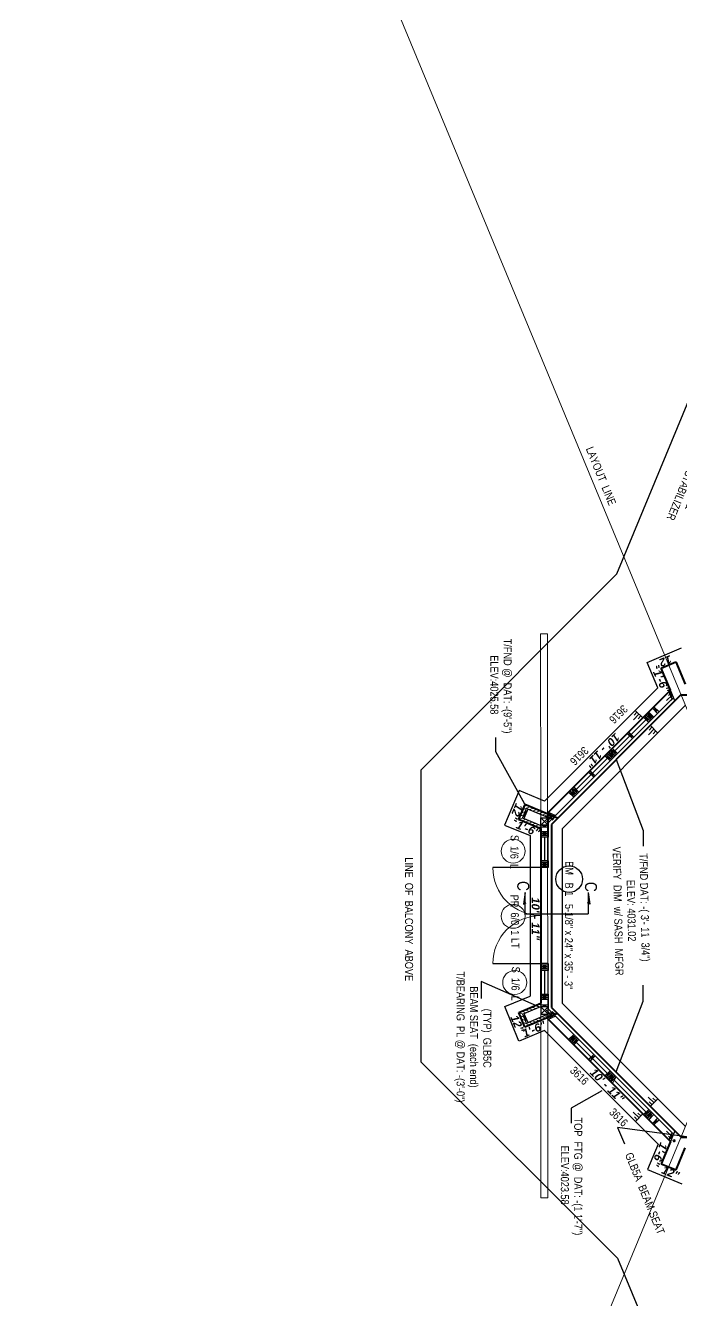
# Model space of a CAD drawing. Extents: x 1662 to 3024, y -14186 to -10515.
# Drawn here: x 1662 to 2154, y -12739 to -11782 of the extents above; entities that cross this region are included whole.
import ezdxf

# ---------------------------------------------------------------- set-up
doc = ezdxf.new("R2010")
doc.units = 0
doc.header["$LTSCALE"] = 50
doc.header["$MEASUREMENT"] = 0
doc.linetypes.add('HIDDEN', pattern=[0.375, 0.25, -0.125])
for name, color, linetype, lineweight in [('BALCONY', 12, 'HIDDEN', 30), ('BEAMS TEXT', 3, 'CONTINUOUS', 20), ('FLOOR BEAMS', 3, 'HIDDEN', 20), ('FOOTING', 7, 'HIDDEN', 30), ('FOOTING TEXT', 7, 'CONTINUOUS', 9), ('FOUNDATION', 7, 'CONTINUOUS', 40), ('FOUNDATION TEXT', 7, 'CONTINUOUS', 9), ('LAYOUT', 6, 'CONTINUOUS', 9), ('LLMASONRY', 12, 'CONTINUOUS', 30), ('LLWALLS', 5, 'CONTINUOUS', 30), ('WALL FRAMING', 7, 'CONTINUOUS', 30)]:
    doc.layers.add(name, color=color, linetype=linetype, lineweight=lineweight)
doc.layers.add('BSMT  FRAMING', color=7, linetype='CONTINUOUS')
doc.styles.add('ARCHENT', font='technical.ttf', dxfattribs={"height": 2})
doc.styles.add('ARCHENTLTD', font='technical.ttf', dxfattribs={"height": 6})
doc.dimstyles.new('ARCHENTLTD', dxfattribs={"dimtxt": 2, "dimasz": 3, "dimexe": 6, "dimexo": 3, "dimgap": 2, "dimtad": 0, "dimdec": 3, "dimzin": 1, "dimdsep": 46, "dimlunit": 4, "dimtxsty": 'ARCHENT', "dimcen": 2, "dimadec": 0, "dimazin": 0, "dimtfac": 1, "dimtdec": 3, "dimtofl": 0, "dimtmove": 0, "dimatfit": 3, "dimfxl": 1, "dimfrac": 2, "dimtolj": 1, "dimtzin": 0, "dimarcsym": 0})

msp = doc.modelspace()

# ---------------------------------------------------------------- hatches: boundary and pattern name
at = {"layer": 'LLMASONRY', "lineweight": 9, "ltscale": 75}
h = msp.add_hatch(dxfattribs=at)
h.set_pattern_fill('ANSI31', color=256, scale=15, angle=-22.5, style=0)
h.set_pattern_definition([(22.5, (-1434.3388, 918.334), (-0.71753144, 1.73227412), [])])
h.paths.add_polyline_path([(2051.4225, -12375.4197), (2053.1392, -12373.7013), (2036.505, -12366.696), (2031.8936, -12377.7755), (2048.5644, -12384.7141), (2048.5632, -12382.2765), (2034.8354, -12376.5629), (2037.714, -12369.6466)])
h = msp.add_hatch(dxfattribs=at)
h.set_pattern_fill('ANSI31', color=256, scale=15, angle=-22.5, style=0)
h.set_pattern_definition([(337.511455, (-1431.666, -25819.4638), (-0.7171851, -1.73241754), [])])
h.paths.add_polyline_path([(2051.4375, -12525.0136), (2053.1545, -12526.7316), (2036.5217, -12533.7402), (2031.908, -12522.6616), (2048.5775, -12515.7197), (2048.5768, -12518.1573), (2034.8501, -12523.8737), (2037.7301, -12530.7894)])
at = {"layer": 'WALL FRAMING', "lineweight": 9, "ltscale": 150}
msp.add_hatch(color=256, dxfattribs=at).paths.add_polyline_path([(2148.6619, -12619.0746, 1), (2148.6619, -12618.4496, 1)])

# ---------------------------------------------------------------- linework, layer by layer
at = {"layer": 'BALCONY', "color": 3, "linetype": 'HIDDEN', "lineweight": 25, "ltscale": 150}
for p, q in [((2105.5976, -12193.7809), (2211.5396, -11937.8237)), ((1958.5406, -12340.9817), (2105.5976, -12193.7809)), ((1958.5406, -12340.9817), (1958.6474, -12559.5426)), ((1958.6474, -12559.5426), (2106.0621, -12706.8133)), ((2106.0621, -12706.8133), (2155.7953, -12826.6376))]:
    msp.add_line(p, q, dxfattribs=at)
at = {"layer": 'BEAMS TEXT', "linetype": 'Continuous', "lineweight": 30, "ltscale": 75}
msp.add_circle((2069.8733, -12422.656), 10, dxfattribs=at)
at = {"layer": 'BSMT  FRAMING', "color": 4, "lineweight": 30, "ltscale": 50}
for p, q in [((2130.5593, -12303.933), (2148.0836, -12286.3995)), ((2054.0677, -12391.22), (2048.583, -12391.2221)), ((2054.074, -12408.945), (2048.5875, -12408.9471)), ((2054.0766, -12413.97), (2048.5896, -12413.9721)), ((2054.1116, -12485.945), (2048.6171, -12485.9471)), ((2054.114, -12486.22), (2054.1164, -12491.22)), ((2054.1164, -12491.22), (2048.6164, -12491.2221)), ((2054.1252, -12509.22), (2048.6284, -12509.2221)), ((2054.1228, -12509.1531), (2054.1281, -12519.936)), ((2054.1252, -12509.22), (2054.1285, -12515.8453)), ((2054.0739, -12519.8263), (2076.1448, -12541.9)), ((2101.599, -12567.3575), (2105.1343, -12570.8932)), ((2130.5885, -12596.3507), (2148.1163, -12613.8807))]:
    msp.add_line(p, q, dxfattribs=at)
at = {"layer": 'BSMT  FRAMING', "lineweight": 9, "ltscale": 75}
for p, q in [((2147.1977, -12284.6325), (2142.8624, -12288.7804)), ((2146.4791, -12282.719), (2144.3115, -12284.793)), ((2148.1946, -12286.6624), (2146.0269, -12288.7364)), ((2147.2308, -12615.6479), (2142.8947, -12611.5009)), ((2146.5126, -12617.5615), (2144.3446, -12615.4879))]:
    msp.add_line(p, q, dxfattribs=at)
at = {"layer": 'BSMT  FRAMING', "lineweight": 9, "ltscale": 1.5}
for p, q in [((2144.6221, -12282.0497), (2148.0836, -12286.3995)), ((2146.9396, -12287.5441), (2145.7334, -12280.9473)), ((2058.609, -12375.9389), (2051.9935, -12374.7788)), ((2053.1368, -12373.6344), (2057.4645, -12377.0845)), ((2059.7534, -12374.7934), (2053.138, -12373.6333)), ((2054.2813, -12372.4889), (2058.609, -12375.9389)), ((2058.6238, -12524.3592), (2052.0086, -12525.5206)), ((2053.1521, -12526.6648), (2057.4791, -12523.2138)), ((2054.2968, -12527.8101), (2058.6238, -12524.3592)), ((2059.7685, -12525.5045), (2053.1533, -12526.6659)), ((2144.6558, -12618.2312), (2148.1163, -12613.8807))]:
    msp.add_line(p, q, dxfattribs=at)
at = {"layer": 'BSMT  FRAMING', "lineweight": 20, "ltscale": 75}
for p, q in [((2145.7334, -12280.9473), (2145.716, -12280.9297)), ((2132.3132, -12294.3995), (2136.2025, -12298.2868)), ((2133.3736, -12293.3386), (2137.2629, -12297.2259)), ((2127.3769, -12299.3384), (2131.2662, -12303.2257)), ((2128.4373, -12298.2775), (2132.3266, -12302.1648)), ((2129.4977, -12297.2166), (2133.387, -12301.1038)), ((2098.3932, -12328.3375), (2102.2825, -12332.2247)), ((2099.4535, -12327.2765), (2103.3429, -12331.1638)), ((2100.5139, -12326.2156), (2104.4032, -12330.1028)), ((2069.4094, -12357.3365), (2073.2987, -12361.2237)), ((2070.4698, -12356.2755), (2074.3591, -12360.1628)), ((2071.5302, -12355.2146), (2075.4195, -12359.1018)), ((2069.428, -12542.9595), (2073.3165, -12539.0714)), ((2070.4886, -12544.0202), (2074.3771, -12540.1321)), ((2071.5492, -12545.0809), (2075.4377, -12541.1929)), ((2098.4175, -12571.9527), (2102.3061, -12568.0646)), ((2099.4781, -12573.0134), (2103.3666, -12569.1253)), ((2100.5387, -12574.0741), (2104.4272, -12570.1861)), ((2127.4071, -12600.9459), (2131.2956, -12597.0578)), ((2128.4677, -12602.0066), (2132.3562, -12598.1186)), ((2129.5283, -12603.0673), (2133.4168, -12599.1793)), ((2132.3444, -12605.8838), (2136.2329, -12601.9958)), ((2133.405, -12606.9445), (2137.2935, -12603.0565))]:
    msp.add_line(p, q, dxfattribs=at)
at = {"layer": 'BSMT  FRAMING', "color": 4, "ltscale": 75}
for p, q in [((2133.3855, -12293.3251), (2126.6692, -12300.0449)), ((2101.2201, -12325.5075), (2097.6854, -12329.0439)), ((2072.2363, -12354.5065), (2065.5199, -12361.2264)), ((2048.574, -12408.9471), (2048.5764, -12413.9471)), ((2048.5764, -12409.2221), (2048.5788, -12414.2221)), ((2048.6116, -12485.9471), (2048.614, -12490.9471)), ((2048.614, -12486.2221), (2048.6164, -12491.2221)), ((2101.245, -12574.7821), (2097.7097, -12571.2463))]:
    msp.add_line(p, q, dxfattribs=at)
at = {"layer": 'BSMT  FRAMING', "lineweight": 9, "ltscale": 150}
for p, q in [((2132.3132, -12294.3995), (2137.2629, -12297.2259)), ((2136.2025, -12298.2868), (2133.3736, -12293.3386)), ((2130.5596, -12303.9333), (2125.6108, -12301.1093)), ((2126.6709, -12300.0481), (2129.4797, -12304.9747)), ((2127.3769, -12299.3384), (2132.3266, -12302.1648)), ((2131.2662, -12303.2257), (2128.4373, -12298.2775)), ((2128.4373, -12298.2775), (2133.387, -12301.1038)), ((2132.3266, -12302.1648), (2129.4977, -12297.2166)), ((2118.3645, -12316.1327), (2113.4156, -12313.3086)), ((2114.4758, -12312.2475), (2117.2845, -12317.174)), ((2102.2572, -12324.4355), (2105.066, -12329.3621)), ((2101.5951, -12332.9516), (2096.6463, -12330.1275)), ((2097.7064, -12329.0664), (2100.5152, -12333.9929)), ((2098.3932, -12328.3375), (2103.3429, -12331.1638)), ((2104.4032, -12330.1028), (2099.4535, -12327.2765)), ((2099.4535, -12327.2765), (2102.2825, -12332.2247)), ((2103.3429, -12331.1638), (2100.5139, -12326.2156)), ((2106.1709, -12328.335), (2101.222, -12325.5109)), ((2089.3907, -12345.1416), (2084.4418, -12342.3175)), ((2085.502, -12341.2564), (2088.3107, -12346.1829)), ((2074.3591, -12360.1628), (2069.4094, -12357.3365)), ((2075.4195, -12359.1018), (2070.4698, -12356.2755)), ((2073.2987, -12361.2237), (2070.4698, -12356.2755)), ((2074.3591, -12360.1628), (2071.5302, -12355.2146)), ((2077.2064, -12357.3532), (2072.2575, -12354.5292)), ((2073.2927, -12353.4538), (2076.1015, -12358.3803)), ((2039.1169, -12370.2367), (2034.8542, -12376.5697)), ((2036.2389, -12377.1465), (2037.7346, -12369.6542)), ((2048.579, -12382.0348), (2054.064, -12383.5327)), ((2048.579, -12386.9471), (2054.064, -12388.445)), ((2048.5796, -12383.5348), (2054.0636, -12382.0327)), ((2048.5796, -12388.4471), (2054.0636, -12386.945)), ((2054.0647, -12389.945), (2048.5796, -12388.4471)), ((2054.064, -12388.445), (2048.5801, -12389.9471)), ((2048.5878, -12409.9471), (2054.0749, -12411.445)), ((2054.0744, -12409.945), (2048.5884, -12411.4471)), ((2048.5884, -12411.4471), (2054.0759, -12412.945)), ((2054.0749, -12411.445), (2048.589, -12412.9471)), ((2054.1121, -12486.945), (2048.6128, -12488.4471)), ((2048.6175, -12486.9471), (2054.1126, -12488.445)), ((2048.6128, -12488.4471), (2054.1137, -12489.945)), ((2054.1126, -12488.445), (2048.6137, -12489.9471)), ((2048.6264, -12509.9471), (2054.1238, -12511.445)), ((2048.6269, -12511.4471), (2054.1232, -12509.945)), ((2054.1244, -12512.945), (2048.6269, -12511.4471)), ((2054.1238, -12511.445), (2048.6275, -12512.9471)), ((2039.1125, -12530.2069), (2034.8501, -12523.8737)), ((2036.2349, -12523.2971), (2037.7301, -12530.7894)), ((2048.5926, -12518.2653), (2054.0773, -12516.7663)), ((2048.5929, -12516.7653), (2054.0773, -12518.2663)), ((2074.3771, -12540.1321), (2069.428, -12542.9595)), ((2073.3165, -12539.0714), (2070.4886, -12544.0202)), ((2075.4377, -12541.1929), (2070.4886, -12544.0202)), ((2074.3771, -12540.1321), (2071.5492, -12545.0809)), ((2077.2249, -12542.9412), (2072.2766, -12545.7662)), ((2073.3121, -12546.8414), (2076.1198, -12541.9142)), ((2085.5237, -12559.0363), (2088.3315, -12554.1092)), ((2089.4117, -12555.1504), (2084.4633, -12557.9754)), ((2101.6186, -12567.3379), (2096.6703, -12570.1629)), ((2097.7306, -12571.2239), (2100.5384, -12566.2968)), ((2098.4175, -12571.9527), (2103.3666, -12569.1253)), ((2099.4781, -12573.0134), (2102.3061, -12568.0646)), ((2104.4272, -12570.1861), (2099.4781, -12573.0134)), ((2103.3666, -12569.1253), (2100.5387, -12574.0741)), ((2102.2824, -12575.8538), (2105.0901, -12570.9267)), ((2130.5889, -12596.3504), (2125.6405, -12599.1754)), ((2126.7009, -12600.2363), (2129.5087, -12595.3092)), ((2127.4071, -12600.9459), (2132.3562, -12598.1186)), ((2131.2956, -12597.0578), (2128.4677, -12602.0066)), ((2132.3562, -12598.1186), (2129.5283, -12603.0673)), ((2132.3444, -12605.8838), (2137.2935, -12603.0565)), ((2136.2329, -12601.9958), (2133.405, -12606.9445))]:
    msp.add_line(p, q, dxfattribs=at)
at = {"layer": 'BSMT  FRAMING', "color": 5, "lineweight": 30, "ltscale": 1.5}
for p, q in [((2128.6537, -12302.0286), (2103.1213, -12327.4185)), ((2099.6309, -12330.9884), (2074.1818, -12356.4509)), ((2051.3254, -12391.221), (2051.3322, -12408.946)), ((2051.3664, -12491.221), (2051.3734, -12509.221)), ((2099.6547, -12569.3015), (2074.2005, -12543.844)), ((2128.6833, -12598.2555), (2103.1458, -12572.8707))]:
    msp.add_line(p, q, dxfattribs=at)
at = {"layer": 'BSMT  FRAMING', "color": 4, "lineweight": 20, "ltscale": 50}
for p, q in [((2105.1102, -12329.3955), (2130.5593, -12303.933)), ((2076.1264, -12358.3946), (2101.5756, -12332.932)), ((2054.0652, -12390.945), (2054.074, -12408.945)), ((2054.0676, -12391.22), (2054.0764, -12409.22)), ((2054.1164, -12491.22), (2054.1252, -12509.22))]:
    msp.add_line(p, q, dxfattribs=at)
at = {"layer": 'BSMT  FRAMING', "linetype": 'HIDDEN', "lineweight": 20, "ltscale": 25}
for p, q in [((2129.4807, -12304.9758), (2125.592, -12301.0906)), ((2117.2856, -12317.1751), (2113.3969, -12313.2899)), ((2118.3458, -12316.114), (2114.4571, -12312.2288)), ((2106.1272, -12328.302), (2102.2385, -12324.4168)), ((2100.5162, -12333.994), (2096.6276, -12330.1088)), ((2088.3118, -12346.184), (2084.4231, -12342.2988)), ((2089.372, -12345.1229), (2085.4833, -12341.2377)), ((2077.1627, -12357.3203), (2073.274, -12353.4351)), ((2077.1813, -12542.9741), (2073.2934, -12546.8601)), ((2088.3326, -12554.1081), (2084.4446, -12557.9941)), ((2089.393, -12555.1691), (2085.505, -12559.055)), ((2100.5395, -12566.2957), (2096.6516, -12570.1816)), ((2129.5098, -12595.3081), (2125.6218, -12599.1941))]:
    msp.add_line(p, q, dxfattribs=at)
at = {"layer": 'BSMT  FRAMING', "color": 4, "lineweight": 30, "ltscale": 75}
for p, q in [((2126.709, -12300.0849), (2130.5983, -12303.9722)), ((2097.6862, -12329.0447), (2101.5756, -12332.932)), ((2101.1767, -12325.4748), (2105.066, -12329.3621)), ((2072.2371, -12354.5073), (2076.1264, -12358.3946)), ((2048.6252, -12509.2221), (2048.6296, -12518.1353)), ((2072.2562, -12545.7881), (2076.1448, -12541.9)), ((2097.7105, -12571.2455), (2101.599, -12567.3575)), ((2101.2016, -12574.8147), (2105.0901, -12570.9267)), ((2126.739, -12600.1995), (2130.6276, -12596.3115))]:
    msp.add_line(p, q, dxfattribs=at)
at = {"layer": 'BSMT  FRAMING', "color": 4, "ltscale": 50}
for p, q in [((2101.5756, -12332.932), (2105.1102, -12329.3955)), ((2054.0599, -12380.4726), (2076.1264, -12358.3946)), ((2054.0599, -12380.4726), (2054.0652, -12391.1531)), ((2054.0643, -12384.5662), (2054.0676, -12391.22)), ((2054.074, -12408.945), (2054.0764, -12413.945)), ((2054.0764, -12409.22), (2054.0787, -12413.97)), ((2054.1116, -12485.945), (2054.114, -12490.945))]:
    msp.add_line(p, q, dxfattribs=at)
at = {"layer": 'BSMT  FRAMING', "color": 4, "lineweight": 30, "ltscale": 1.5}
for p, q in [((2105.066, -12329.3621), (2101.5951, -12332.9516)), ((2076.1264, -12358.3946), (2054.0607, -12380.4719)), ((2054.0599, -12380.4726), (2054.0652, -12391.22)), ((2054.0739, -12408.945), (2054.0764, -12413.945))]:
    msp.add_line(p, q, dxfattribs=at)
at = {"layer": 'BSMT  FRAMING', "lineweight": 20, "ltscale": 1.5}
for p, q in [((2037.7346, -12369.6542), (2034.8744, -12376.5068)), ((2039.1193, -12370.2309), (2036.2389, -12377.1465)), ((2037.7048, -12530.7286), (2034.8501, -12523.8737)), ((2039.1149, -12530.2127), (2036.2349, -12523.2971))]:
    msp.add_line(p, q, dxfattribs=at)
at = {"layer": 'BSMT  FRAMING', "color": 7, "ltscale": 1.5}
for p, q in [((2056.8426, -12377.707), (2037.7346, -12369.6542)), ((2034.8542, -12376.5697), (2048.5609, -12382.2787)), ((2034.8501, -12523.8737), (2048.6296, -12518.1353)), ((2056.9415, -12522.6943), (2037.7301, -12530.7894))]:
    msp.add_line(p, q, dxfattribs=at)
at = {"layer": 'BSMT  FRAMING', "color": 7, "lineweight": 20, "ltscale": 1.5}
for p, q in [((2057.4645, -12377.0845), (2051.9935, -12374.7788)), ((2059.7534, -12374.7934), (2054.2824, -12372.4877)), ((2057.4791, -12523.2138), (2052.0086, -12525.5206)), ((2059.7685, -12525.5045), (2054.2979, -12527.8112))]:
    msp.add_line(p, q, dxfattribs=at)
at = {"layer": 'BSMT  FRAMING', "lineweight": 20, "ltscale": 50}
for p, q in [((2054.0636, -12386.945), (2048.579, -12386.9471)), ((2054.0642, -12383.5327), (2048.5796, -12383.5348)), ((2054.0642, -12388.445), (2048.5796, -12388.4471)), ((2054.0648, -12389.945), (2048.5801, -12389.9471)), ((2054.0744, -12409.945), (2048.5878, -12409.9471)), ((2054.0749, -12411.445), (2048.5884, -12411.4471)), ((2054.076, -12412.945), (2048.589, -12412.9471)), ((2054.112, -12486.945), (2048.6175, -12486.9471)), ((2054.1137, -12489.945), (2048.6137, -12489.9471)), ((2054.1126, -12488.445), (2048.6181, -12488.4471)), ((2054.1232, -12509.945), (2048.6264, -12509.9471)), ((2054.1238, -12511.445), (2048.6269, -12511.4471)), ((2054.1244, -12512.945), (2048.6275, -12512.9471)), ((2054.0775, -12516.7663), (2048.5929, -12516.7653))]:
    msp.add_line(p, q, dxfattribs=at)
at = {"layer": 'BSMT  FRAMING', "color": 4, "lineweight": 9, "ltscale": 1.5}
msp.add_line((2054.0652, -12391.22), (2054.0739, -12408.9449), dxfattribs=at)
at = {"layer": 'BSMT  FRAMING', "lineweight": 30, "ltscale": 50}
for p, q in [((2048.5896, -12413.9721), (2012.5896, -12413.9683)), ((2012.5822, -12485.9683), (2048.5821, -12485.9721))]:
    msp.add_line(p, q, dxfattribs=at)
at = {"layer": 'BSMT  FRAMING', "color": 4, "lineweight": 9, "ltscale": 50}
for p, q in [((2076.1448, -12541.9), (2101.599, -12567.3575)), ((2105.1343, -12570.8932), (2130.5885, -12596.3507))]:
    msp.add_line(p, q, dxfattribs=at)
at = {"layer": 'BSMT  FRAMING', "color": 7, "linetype": 'Continuous', "lineweight": 20, "ltscale": 7.5}
for centre in [(2027.8719, -12401.6039), (2027.8279, -12450.4824), (2029.0346, -12500.0909)]:
    msp.add_circle(centre, 9, dxfattribs=at)
at = {"layer": 'BSMT  FRAMING', "lineweight": 9, "ltscale": 75}
for centre, radius, start, end in [((2048.5896, -12413.9721), 36, 179.9940063, 270.0057273), ((2048.5821, -12485.9721), 35.9988, 89.9822844, 179.9940063)]:
    msp.add_arc(centre, radius, start, end, dxfattribs=at)
at = {"layer": 'FLOOR BEAMS', "ltscale": 50}
for p, q in [((2048.4907, -12238.7189), (2053.6157, -12238.7164)), ((2053.6157, -12238.7164), (2053.8224, -12661.7149)), ((2048.6974, -12661.7174), (2053.8224, -12661.7149))]:
    msp.add_line(p, q, dxfattribs=at)
at = {"layer": 'FLOOR BEAMS', "ltscale": 75}
for p, q in [((2048.4907, -12238.7189), (2048.5588, -12378.2169)), ((2048.6292, -12522.2169), (2048.6974, -12661.7174))]:
    msp.add_line(p, q, dxfattribs=at)
at = {"layer": 'FOOTING', "ltscale": 75}
for p, q in [((2128.306, -12260.0593), (2154.1378, -12249.2543)), ((2136.3033, -12279.0674), (2128.2915, -12260.0949)), ((2136.3033, -12279.0674), (2051.2813, -12364.1725)), ((2156.9703, -12292.3379), (2064.5612, -12384.8373)), ((2032.2654, -12356.1938), (2021.4856, -12382.0362)), ((2051.2813, -12364.1725), (2032.301, -12356.1793)), ((2021.489, -12382.0444), (2040.5646, -12389.9839)), ((2040.5646, -12389.9839), (2040.6234, -12510.2983)), ((2064.5621, -12384.8353), (2064.626, -12515.5829)), ((2021.5603, -12518.237), (2040.6234, -12510.2983)), ((2064.6251, -12515.5808), (2157.1446, -12608.0099)), ((2032.1178, -12544.0884), (2021.6023, -12518.1365)), ((2051.2529, -12536.1462), (2032.2622, -12544.1483)), ((2051.2529, -12536.1462), (2136.5145, -12621.3246)), ((2136.5145, -12621.3246), (2128.5134, -12640.3438)), ((2128.5505, -12640.4338), (2154.4531, -12651.0692))]:
    msp.add_line(p, q, dxfattribs=at)
at = {"layer": 'FOOTING', "lineweight": 9, "ltscale": 75}
for p, q in [((2122.177, -12298.8671), (2118.1126, -12303.2808)), ((2120.7057, -12297.5123), (2118.6735, -12299.7192)), ((2119.341, -12296.0463), (2125.0129, -12301.688)), ((2123.6482, -12300.2219), (2121.616, -12302.4288)), ((2133.4108, -12310.0367), (2129.3464, -12314.4504)), ((2131.9396, -12308.6819), (2129.9074, -12310.8888)), ((2130.5749, -12307.2159), (2136.2468, -12312.8576)), ((2134.8821, -12311.3915), (2132.8499, -12313.5984)), ((2057.0212, -12375.3059), (2052.9569, -12379.7196)), ((2059.1111, -12376.1793), (2057.0789, -12378.3861)), ((2057.1255, -12524.9671), (2052.7118, -12520.9027)), ((2059.3761, -12523.9634), (2057.1692, -12521.9312)), ((2133.5261, -12590.2925), (2129.1124, -12586.2281)), ((2132.1713, -12591.7637), (2129.9645, -12589.7315)), ((2136.347, -12587.4565), (2130.7053, -12593.1284)), ((2134.8809, -12588.8212), (2132.6741, -12586.789)), ((2122.3565, -12601.5263), (2117.9428, -12597.4619)), ((2121.0018, -12602.9976), (2118.7949, -12600.9654)), ((2125.1774, -12598.6904), (2119.5357, -12604.3623)), ((2123.7113, -12600.0551), (2121.5045, -12598.0229))]:
    msp.add_line(p, q, dxfattribs=at)
at = {"layer": 'FOOTING TEXT', "linetype": 'Continuous', "lineweight": 30, "ltscale": 25}
for p, q in [((2036.91, -12432.6895), (2035.6426, -12441.3376)), ((2036.9254, -12448.6861), (2036.9226, -12432.6831)), ((2084.2241, -12432.6777), (2084.2268, -12448.6807)), ((2084.2241, -12432.6777), (2085.5012, -12441.3244)), ((2035.6426, -12441.3376), (2037.6149, -12440.3068)), ((2036.9254, -12448.6861), (2084.2268, -12448.6807)), ((2085.5012, -12441.3244), (2083.5278, -12440.2959))]:
    msp.add_line(p, q, dxfattribs=at)
at = {"layer": 'FOUNDATION', "ltscale": 1.5}
for p, q in [((2138.7735, -12264.3526), (2149.8445, -12259.7217)), ((2145.767, -12280.9137), (2138.7735, -12264.3526)), ((2149.8445, -12259.7217), (2156.7798, -12276.3388)), ((2036.5689, -12366.6571), (2031.9489, -12377.7327)), ((2061.0963, -12376.9864), (2036.5689, -12366.6571)), ((2031.9489, -12377.7327), (2048.562, -12384.6473)), ((2032.021, -12522.5467), (2048.626, -12515.6316)), ((2036.528, -12533.6697), (2032.021, -12522.5467)), ((2061.0637, -12523.3311), (2036.528, -12533.6697)), ((2145.9749, -12619.4675), (2138.9896, -12636.0719)), ((2150.0912, -12640.6301), (2157.0016, -12624.0091)), ((2138.9896, -12636.0719), (2150.0912, -12640.6301))]:
    msp.add_line(p, q, dxfattribs=at)
at = {"layer": 'FOUNDATION', "ltscale": 75}
for p, q in [((2145.767, -12280.9137), (2053.1368, -12373.6344)), ((2153.6519, -12284.3403), (2056.5604, -12381.5267)), ((2056.5604, -12381.5267), (2056.6276, -12518.8993)), ((2048.562, -12384.6473), (2048.626, -12515.6316)), ((2056.6276, -12518.8993), (2153.8339, -12616.0107)), ((2053.1024, -12526.6857), (2145.9749, -12619.4675))]:
    msp.add_line(p, q, dxfattribs=at)
at = {"layer": 'FOUNDATION', "lineweight": 20, "ltscale": 1.5}
for p, q in [((2146.9396, -12287.5441), (2144.6221, -12282.0497)), ((2146.9721, -12612.7363), (2144.6558, -12618.2312))]:
    msp.add_line(p, q, dxfattribs=at)
at = {"layer": 'FOUNDATION', "lineweight": 30, "ltscale": 1.5}
for p, q in [((2149.1268, -12288.8699), (2145.767, -12280.9137)), ((2149.159, -12611.4101), (2145.8008, -12619.367))]:
    msp.add_line(p, q, dxfattribs=at)
at = {"layer": 'FOUNDATION', "ltscale": 50}
for p, q in [((2153.6519, -12284.3403), (2242.0616, -12284.2971)), ((2153.8339, -12616.0107), (2242.2373, -12615.9675))]:
    msp.add_line(p, q, dxfattribs=at)
at = {"layer": 'FOUNDATION', "lineweight": 50, "ltscale": 1.5}
msp.add_circle((2148.6311, -12618.7801), 0.5, dxfattribs=at)
at = {"layer": 'LAYOUT', "color": 6, "ltscale": 150}
for p, q in [((2222.4055, -12450.1006), (1662.0612, -11097.9389)), ((1741.672, -13611.2695), (2222.4188, -12450.1327))]:
    msp.add_line(p, q, dxfattribs=at)
at = {"layer": 'LLWALLS', "color": 4, "ltscale": 75}
for p, q in [((2048.5608, -12382.0015), (2048.5652, -12390.9471)), ((2048.5632, -12382.2765), (2048.5676, -12391.2221)), ((2048.6228, -12508.9471), (2048.6272, -12517.8603))]:
    msp.add_line(p, q, dxfattribs=at)
at = {"layer": 'LLWALLS', "color": 4, "ltscale": 50}
for p, q in [((2054.0619, -12384.2912), (2054.0652, -12390.945)), ((2054.1228, -12508.945), (2054.1261, -12515.5703))]:
    msp.add_line(p, q, dxfattribs=at)
at = {"layer": 'LLWALLS', "color": 4, "lineweight": 20, "ltscale": 50}
msp.add_line((2054.114, -12490.945), (2054.1228, -12508.945), dxfattribs=at)
at = {"layer": 'WALL FRAMING', "color": 6, "lineweight": 9, "ltscale": 75}
for p, q in [((2054.0607, -12376.5327), (2048.5607, -12382.0327)), ((2054.0607, -12382.0327), (2048.5607, -12376.5327)), ((2054.0754, -12523.7663), (2048.5743, -12518.2674)), ((2054.0743, -12518.2663), (2048.5754, -12523.7674))]:
    msp.add_line(p, q, dxfattribs=at)
at = {"layer": 'WALL FRAMING', "color": 6, "ltscale": 75}
for points in [[(2054.0607, -12376.5327), (2054.0607, -12382.0327), (2048.5607, -12382.0327), (2048.5607, -12376.5327)], [(2054.0754, -12523.7663), (2054.0743, -12518.2663), (2048.5743, -12518.2674), (2048.5754, -12523.7674)]]:
    msp.add_lwpolyline(points, close=True, dxfattribs=at)

# ---------------------------------------------------------------- texts
at = {"layer": 'BEAMS TEXT', "linetype": 'Continuous', "lineweight": 9, "insert": (2059.656, -12457.1569), "char_height": 6, "attachment_point": 5, "rotation": 269.6375, "style": 'ARCHENTLTD'}
msp.add_mtext('BM   B 1   5-1/8" x 24" x 35\' - 3" \\P\\P  ', dxfattribs=at)
at = {"layer": 'BSMT  FRAMING', "lineweight": 20, "ltscale": 75, "char_height": 6, "style": 'ARCHENTLTD'}
for insert, attachment_point, rotation in [((2114.4078, -12295.7607), 1, 224.7855903), ((2085.0352, -12327.0336), 1, 224.7855903), ((2085.1075, -12573.2482), 3, 315.248051), ((2114.4985, -12604.5038), 3, 315.248051)]:
    msp.add_mtext('{\\fTechnical|b0|i0|c0|p2;3616}', dxfattribs=dict(at, insert=insert, attachment_point=attachment_point, rotation=rotation))
at = {"layer": 'BSMT  FRAMING', "color": 7, "linetype": 'Continuous', "lineweight": 30, "ltscale": 1.5, "char_height": 6, "style": 'ARCHENTLTD'}
for s, insert, attachment_point, rotation in [('S  1/6  L\\P{\\H1.999x;  }', (2031.617, -12415.1496), 3, 269.0108333), ('PR  6/0  1 LT\\P{\\H1.999x;  }', (2010.502, -12475.0805), 9, 271.0452778), ('S  1/6  L\\P{\\H1.999x;  }', (2032.482, -12513.9086), 3, 269.0108333)]:
    msp.add_mtext(s, dxfattribs=dict(at, insert=insert, attachment_point=attachment_point, rotation=rotation))
at = {"layer": 'FOOTING TEXT', "ltscale": 50, "char_height": 6, "attachment_point": 5, "style": 'ARCHENT'}
for s, insert, rotation in [(' (TYP)  SSTB16  A.B.\\Pw/ AM5/8 HLDR &\\PABS5/8 A.B. STABILIZER', (2169.843, -12120.1688), 247.8431585), (' LINE  OF  BALCONY  ABOVE', (1949.7458, -12451.7503), 270), (' (TYP)  GLB5C\\PBEAM SEAT  (each end)\\PT/BEARING  PL @ DAT: -(3\'-0")', (1997.5424, -12540.9889), 270), (' TOP  FTG @  DAT: -(1 1\'-7") \\PELEV:4023.58', (2071.6053, -12644.6063), 270), (' GLB5A  BEAM SEAT', (2126.3173, -12657.475), 292.1521935)]:
    msp.add_mtext(s, dxfattribs=dict(at, insert=insert, rotation=rotation))
at = {"layer": 'FOUNDATION TEXT', "ltscale": 50, "insert": (2018.6953, -12276.8921), "char_height": 6, "attachment_point": 5, "rotation": 269.9875, "style": 'ARCHENT'}
msp.add_mtext(' T/FND @  DAT: -(9\'-5") \\PELEV:4025.58', dxfattribs=at)
at = {"layer": 'FOUNDATION TEXT', "color": 1, "lineweight": 20, "ltscale": 75, "char_height": 6, "attachment_point": 1, "style": 'ARCHENTLTD'}
for s, insert, rotation in [('{\\fArial|b1|i1|c0|p34;12"}', (2147.6658, -12260.1385), 201.4879506), ('{\\fArial|b1|i1|c0|p34;1\'-6"}', (2138.0009, -12264.7351), 295.0798977), ('{\\fArial|b1|i1|c0|p34;10\' - 11"}', (2108.6287, -12316.9068), 224.7855903), ('{\\fArial|b1|i1|c0|p34;12"}', (2035.4651, -12367.6458), 247.2855903), ('{\\fArial|b1|i1|c0|p34;1\'-6"}', (2031.8395, -12378.6493), 337.2855903), ('{\\fArial|b1|i1|c0|p34;10\' - 11"}', (2047.7522, -12436.3174), 269.7855903), ('{\\fArial|b1|i1|c0|p34;12"}', (2031.1578, -12523.8417), 293.1196941), ('{\\fArial|b1|i1|c0|p34;1\'-6"}', (2034.11, -12535.9674), 23.5468818), ('{\\fArial|b1|i1|c0|p34;10\' - 11"}', (2089.1705, -12563.899), 314.7855903), ('{\\fArial|b1|i1|c0|p34;1\'-6"}', (2143.9478, -12621.9785), 247.2855903), ('{\\fArial|b1|i1|c0|p34;12"}', (2140.9494, -12637.4265), 337.2855903)]:
    msp.add_mtext(s, dxfattribs=dict(at, insert=insert, rotation=rotation))
at = {"layer": 'FOUNDATION TEXT', "insert": (2129.6548, -12450.3578), "char_height": 6, "attachment_point": 1, "rotation": 271.3015267, "style": 'ARCHENT'}
msp.add_mtext('\\pi-47.212;T/FND DAT: -( 3\'- 11  3/4")\\P\\pi-27.521;ELEV: 4031.02\\P\\pi-52.571;VERIFY  DIM  w/ SASH  MFGR', dxfattribs=at)
at = {"layer": 'FOUNDATION TEXT', "lineweight": 30, "ltscale": 50, "char_height": 9, "attachment_point": 5, "rotation": 270.01939, "style": 'ARCHENT'}
for insert in [(2035.3838, -12427.7229), (2086.1757, -12428.3642)]:
    msp.add_mtext('C', dxfattribs=dict(at, insert=insert))
at = {"layer": 'LAYOUT', "ltscale": 50, "insert": (2093.3886, -12119.4354), "char_height": 6, "attachment_point": 5, "rotation": 292.1521935, "style": 'ARCHENT'}
msp.add_mtext(' LAYOUT  LINE', dxfattribs=at)

# ---------------------------------------------------------------- leaders
at = {"layer": 'FOOTING TEXT', "ltscale": 10}
for points in [[(2047.6939, -12518.6849), (2003.9341, -12499.493), (2003.9341, -12512.0813)], [(2094.4601, -12581.2565), (2071.3876, -12594.4823), (2071.3876, -12605.5951)], [(2170.7928, -12617.5903), (2106.1391, -12608.8992), (2111.4559, -12621.2248)]]:
    msp.add_leader(points, dimstyle='ARCHENTLTD', override={"dimgap": 1, "dimtad": 0}, dxfattribs=at)
at = {"layer": 'FOUNDATION TEXT', "ltscale": 10}
for points in [[(2036.6659, -12366.2851), (2014.7489, -12327.2401), (2014.7513, -12316.3149)], [(2105.1062, -12332.9335), (2125.4683, -12386.0358), (2125.4683, -12397.9171)], [(2105.1062, -12567.2016), (2125.4683, -12514.0994), (2125.4683, -12502.2181)]]:
    msp.add_leader(points, dimstyle='ARCHENTLTD', override={"dimgap": 1, "dimtad": 0}, dxfattribs=at)

doc.saveas('drawing.dxf')
